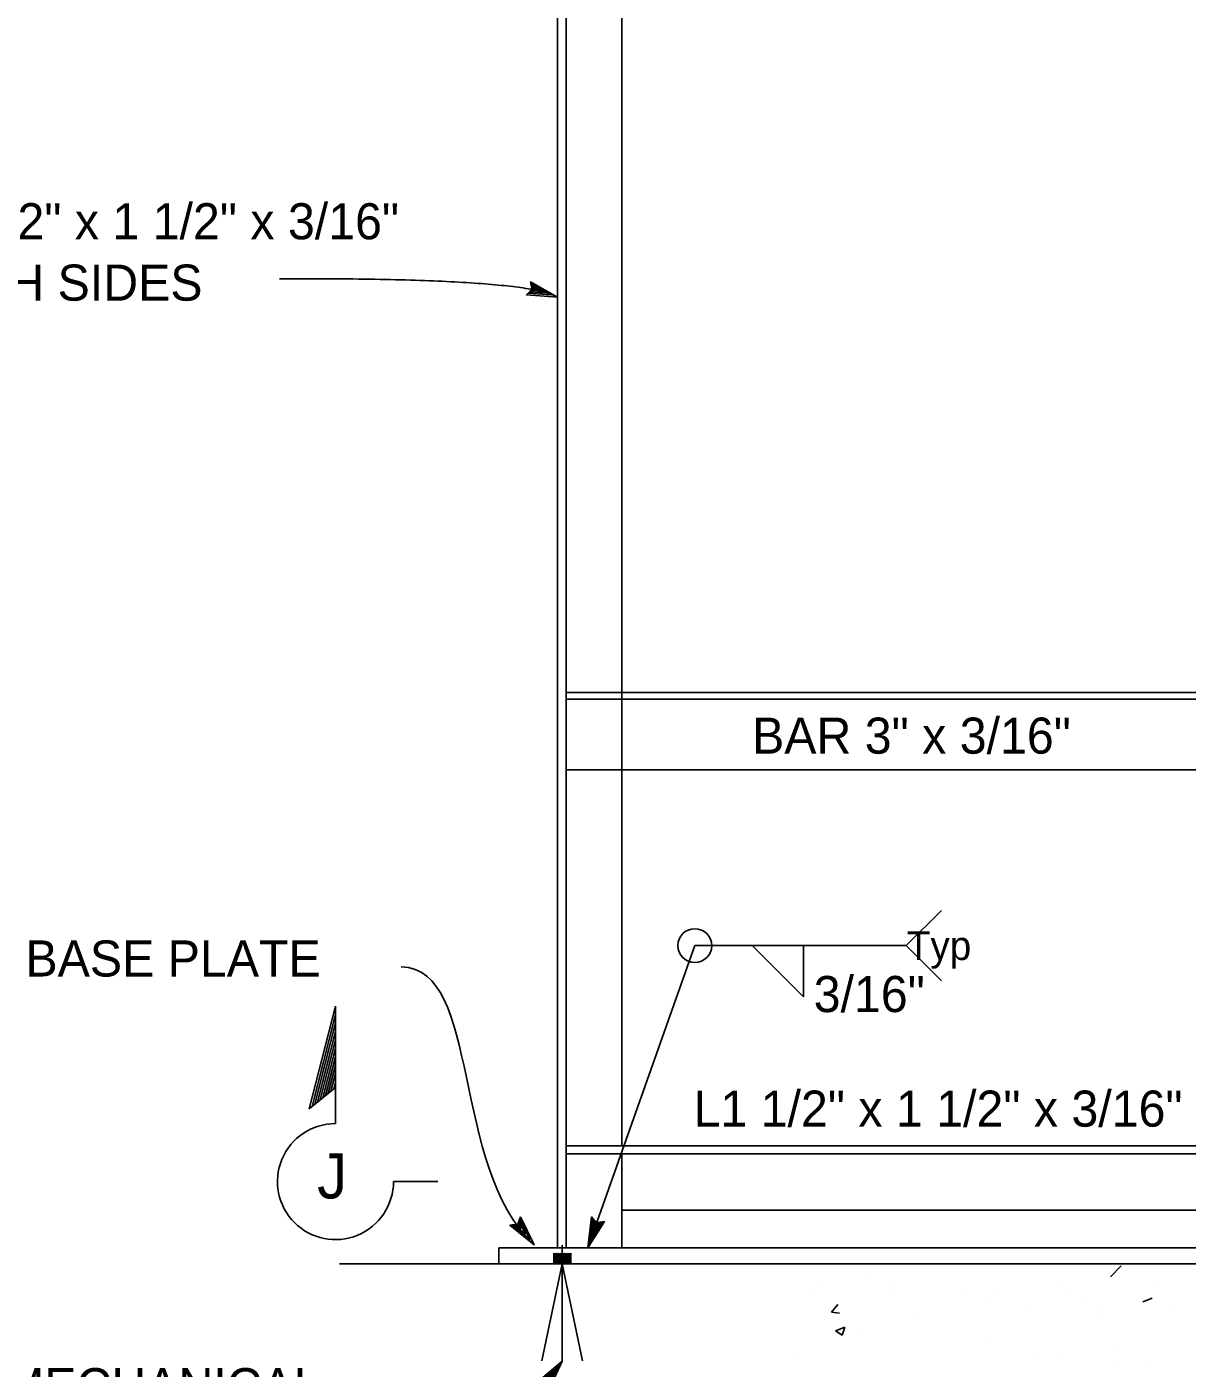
# Model space of a CAD drawing. Extents: x -893 to 867, y -474 to 712.
# Drawn here: x -679.2 to -454.2, y -76.2 to 183.9 of the extents above; entities that cross this region are included whole.
import ezdxf

# ---------------------------------------------------------------- set-up
doc = ezdxf.new("R2010")
doc.units = 0
for name, color, linetype in [('df_DETAIL', 7, 'Continuous'), ('df_DETAIL-anno', 7, 'Continuous'), ('pp_PRESENTATION', 7, 'Continuous'), ('str_Concrete-A', 7, 'Continuous')]:
    doc.layers.add(name, color=color, linetype=linetype)

msp = doc.modelspace()

# ---------------------------------------------------------------- linework, layer by layer
at = {"layer": 'df_DETAIL'}
for p, q in [((-576.26, 441.01), (-576.26, -52.88)), ((-574.62, 441.01), (-574.62, -52.88)), ((-563.8, 240.88), (-563.8, 54.8)), ((-574.62, 54.8), (-431.94, 54.8)), ((-563.8, 54.8), (-563.8, 39.8)), ((-574.62, 53.5), (-431.94, 53.5)), ((-574.62, 39.8), (-431.94, 39.8)), ((-563.8, 39.8), (-563.8, -33.1)), ((-574.62, -33.1), (-431.94, -33.1)), ((-574.62, -34.67), (-431.94, -34.67)), ((-563.8, -34.67), (-563.8, -52.88)), ((-563.8, -45.6), (-431.94, -45.6)), ((-266.38, -52.88), (-587.63, -52.88)), ((-587.63, -56.02), (-587.63, -52.88)), ((-575.35, -55.57), (-576.99, -53.93)), ((-576.99, -53.93), (-576.99, -56.02)), ((-575.35, -55.8), (-576.99, -54.16)), ((-575.37, -56.02), (-576.99, -54.39)), ((-575.35, -55.34), (-576.76, -53.93)), ((-575.35, -55.11), (-576.53, -53.93)), ((-575.35, -54.87), (-576.29, -53.93)), ((-576.13, -54.56), (-576.13, -54.56)), ((-575.35, -54.64), (-576.06, -53.93)), ((-576.01, -54.45), (-576.01, -54.45)), ((-575.89, -54.33), (-575.9, -54.33)), ((-575.35, -54.41), (-575.83, -53.93)), ((-575.78, -54.21), (-575.78, -54.21)), ((-575.66, -54.1), (-575.66, -54.1)), ((-575.35, -54.18), (-575.6, -53.93)), ((-575.55, -53.98), (-575.55, -53.98)), ((-575.35, -53.95), (-575.37, -53.93)), ((-575.35, -52.35), (-575.35, -74.88)), ((-573.71, -55.65), (-575.35, -54.01)), ((-573.71, -55.89), (-575.35, -54.25)), ((-573.81, -56.02), (-575.35, -54.48)), ((-573.71, -55.42), (-575.2, -53.93)), ((-573.71, -55.19), (-574.97, -53.93)), ((-573.71, -54.96), (-574.74, -53.93)), ((-573.71, -54.73), (-574.51, -53.93)), ((-573.71, -54.5), (-574.27, -53.93)), ((-573.71, -54.26), (-574.04, -53.93)), ((-573.71, -54.03), (-573.81, -53.93)), ((-573.71, -53.93), (-573.71, -56.02)), ((-575.35, -56.02), (-579.29, -74.82)), ((-575.6, -56.02), (-576.99, -54.63)), ((-575.83, -56.02), (-576.99, -54.86)), ((-576.07, -56.02), (-576.99, -55.09)), ((-576.3, -56.02), (-576.99, -55.32)), ((-576.53, -56.02), (-576.99, -55.55)), ((-576.76, -56.02), (-576.99, -55.79)), ((-576.94, -55.37), (-576.94, -55.37)), ((-576.82, -55.26), (-576.82, -55.26)), ((-576.71, -55.14), (-576.71, -55.14)), ((-576.59, -55.03), (-576.59, -55.03)), ((-576.48, -54.91), (-576.48, -54.91)), ((-576.36, -54.8), (-576.36, -54.79)), ((-576.24, -54.68), (-576.24, -54.68)), ((-574.05, -56.02), (-575.35, -54.71)), ((-574.28, -56.02), (-575.35, -54.94)), ((-574.51, -56.02), (-575.35, -55.17)), ((-574.74, -56.02), (-575.35, -55.41)), ((-574.97, -56.02), (-575.35, -55.64)), ((-575.21, -56.02), (-575.35, -55.87)), ((-575.35, -56.02), (-571.42, -74.82)), ((-575.04, -55.95), (-575.04, -55.95)), ((-574.92, -55.84), (-574.92, -55.84)), ((-574.8, -55.72), (-574.8, -55.72)), ((-574.69, -55.61), (-574.69, -55.61)), ((-574.57, -55.49), (-574.57, -55.49)), ((-574.46, -55.37), (-574.46, -55.37)), ((-574.34, -55.26), (-574.34, -55.26)), ((-574.22, -55.14), (-574.22, -55.14)), ((-574.11, -55.03), (-574.11, -55.03)), ((-573.99, -54.91), (-573.99, -54.91)), ((-573.88, -54.8), (-573.88, -54.79)), ((-573.76, -54.68), (-573.76, -54.68))]:
    msp.add_line(p, q, dxfattribs=at)
msp.add_lwpolyline([(-618.54, -56.02), (-230.03, -56.02)], dxfattribs=at)
at = {"layer": 'df_DETAIL-anno'}
for p, q in [((-508.66, 5.72), (-501.85, 12.53)), ((-570.41, -52.88), (-549.67, 5.72)), ((-508.66, 5.72), (-549.67, 5.72)), ((-549.67, 5.72), (-549.67, 5.72)), ((-549.67, 5.72), (-549.67, 5.72)), ((-528.61, -4.24), (-538.56, 5.72)), ((-528.61, 5.72), (-528.61, -4.24)), ((-508.66, 5.72), (-501.85, -1.09)), ((-587.63, -56.02), (-563.03, -56.02))]:
    msp.add_line(p, q, dxfattribs=at)
for points in [[(-581.54, 134.47), (-576.26, 131.5), (-582.29, 131.95), (-581.99, 132.23), (-577.57, 131.9), (-581.44, 134.08), (-581.34, 133.68), (-578.87, 132.29), (-581.69, 132.5), (-581.39, 132.77), (-580.17, 132.68), (-581.24, 133.29), (-581.16, 132.98), (-582.29, 131.95), (-581.16, 132.98)], [(-583.44, -46.87), (-580.81, -52.32), (-585.5, -48.5), (-585.1, -48.45), (-581.67, -51.25), (-583.59, -47.25), (-583.73, -47.63), (-582.5, -50.19), (-584.7, -48.4), (-584.29, -48.34), (-583.34, -49.12), (-583.88, -48.01), (-583.99, -48.3), (-585.5, -48.5), (-583.99, -48.3)], [(-567.2, -47.76), (-570.41, -52.88), (-569.68, -46.88), (-569.42, -47.19), (-569.96, -51.59), (-567.6, -47.84), (-568, -47.92), (-569.5, -50.32), (-569.16, -47.51), (-568.9, -47.82), (-569.05, -49.04), (-568.4, -48), (-568.71, -48.06), (-569.68, -46.88), (-568.71, -48.06)], [(-579.99, -78.76), (-575.35, -74.88), (-577.91, -80.36), (-578.06, -79.99), (-576.18, -75.97), (-579.59, -78.81), (-579.19, -78.86), (-577.01, -77.04), (-578.21, -79.61), (-578.36, -79.23), (-577.84, -78.12), (-578.78, -78.91), (-578.47, -78.94), (-577.91, -80.36), (-578.47, -78.94)]]:
    msp.add_lwpolyline(points, close=True, dxfattribs=at)
msp.add_circle((-549.67, 5.72), 3.28, dxfattribs=at)
for points, degree in [([(-630.19, 135.04), (-582.89, 135.21), (-576.26, 131.5)], 2), ([(-580.81, -52.32), (-597.15, -37.13), (-590.89, 1.28), (-606.57, 1.6)], 3), ([(-575.35, -74.88), (-583.66, -85.7), (-590.29, -91.06)], 2)]:
    msp.add_open_spline(points, degree=degree, dxfattribs=at)
at = {"layer": 'pp_PRESENTATION'}
for p, q in [((-619.32, -6.01), (-624.39, -25.9)), ((-619.32, -7.64), (-623.87, -25.47)), ((-619.32, -28.79), (-619.32, -6.01)), ((-619.32, -9.28), (-623.34, -25.05)), ((-619.32, -10.91), (-622.82, -24.62)), ((-619.32, -12.55), (-622.29, -24.2)), ((-619.32, -14.18), (-621.76, -23.77)), ((-619.32, -15.82), (-621.24, -23.34)), ((-619.32, -17.46), (-620.71, -22.92)), ((-619.32, -19.09), (-620.19, -22.49)), ((-619.32, -20.73), (-619.66, -22.07)), ((-619.32, -21.79), (-624.39, -25.9)), ((-608.07, -40.04), (-599.51, -40.04))]:
    msp.add_line(p, q, dxfattribs=at)
msp.add_arc((-619.32, -40.04), 11.25, 90, 0.0005, dxfattribs=at)
at = {"layer": 'str_Concrete-A'}
for p, q in [((-467.02, -56.38), (-469.07, -58.51)), ((-458.76, -56.02), (-458.75, -56.02)), ((-516.78, -57.68), (-516.78, -57.68)), ((-510.88, -59.38), (-510.88, -59.38)), ((-527.45, -61.57), (-527.45, -61.57)), ((-525.56, -60.49), (-525.56, -60.49)), ((-511.56, -61.08), (-511.55, -61.08)), ((-497.55, -61.67), (-497.55, -61.67)), ((-492.65, -62.35), (-492.65, -62.35)), ((-490.61, -60.72), (-490.61, -60.72)), ((-479.39, -60.67), (-479.39, -60.67)), ((-477.4, -60.78), (-477.39, -60.78)), ((-459.81, -60.25), (-459.81, -60.25)), ((-523.18, -65.39), (-521.92, -63.88)), ((-485.08, -64.24), (-485.08, -64.24)), ((-474.28, -62.79), (-474.28, -62.79)), ((-471.28, -63.95), (-471.28, -63.95)), ((-461, -62.63), (-462.83, -63.33)), ((-461.35, -62.64), (-461.34, -62.64)), ((-457.83, -64.94), (-457.83, -64.94)), ((-523.18, -65.39), (-521.62, -65.53)), ((-506.76, -66.86), (-506.76, -66.86)), ((-471.11, -66.54), (-471.11, -66.54)), ((-522.42, -68.95), (-520.58, -68.25)), ((-522.42, -68.95), (-520.58, -68.25)), ((-522.42, -68.95), (-521.11, -69.83)), ((-521.11, -69.83), (-520.58, -68.25)), ((-517.78, -69.74), (-517.78, -69.74)), ((-492.96, -71.09), (-492.96, -71.09)), ((-530.68, -73.9), (-530.68, -73.9)), ((-484.16, -73.16), (-484.16, -73.16)), ((-478.18, -74.3), (-478.18, -74.3)), ((-468.25, -72.99), (-468.25, -72.99)), ((-467.82, -75.24), (-467.82, -75.24)), ((-461.09, -75.72), (-461.09, -75.72))]:
    msp.add_line(p, q, dxfattribs=at)

# ---------------------------------------------------------------- texts
at = {"layer": 'df_DETAIL-anno'}
for s, height, p in [('L1 1/2" x 1 1/2" x 3/16"', 7, (-701.79, 142.69)), ('BOTH SIDES', 7, (-701.79, 130.79)), ('BAR 3" x 3/16"', 7, (-538.56, 42.94)), ('  Typ', 5.6, (-512.72, 2.92)), ('BASE PLATE', 7, (-679.42, -0.27)), ('3/16"', 7, (-526.61, -7.17)), ('L1 1/2" x 1 1/2" x 3/16"', 7, (-549.9, -29.39)), ('3/8" MECHANICAL ', 7, (-702.5, -83.21))]:
    msp.add_text(s, height=height, dxfattribs=at).set_placement(p)
at = {"layer": 'pp_PRESENTATION'}
msp.add_text('J', height=8.75, dxfattribs=at).set_placement((-622.88, -43.32))

doc.saveas('drawing.dxf')
